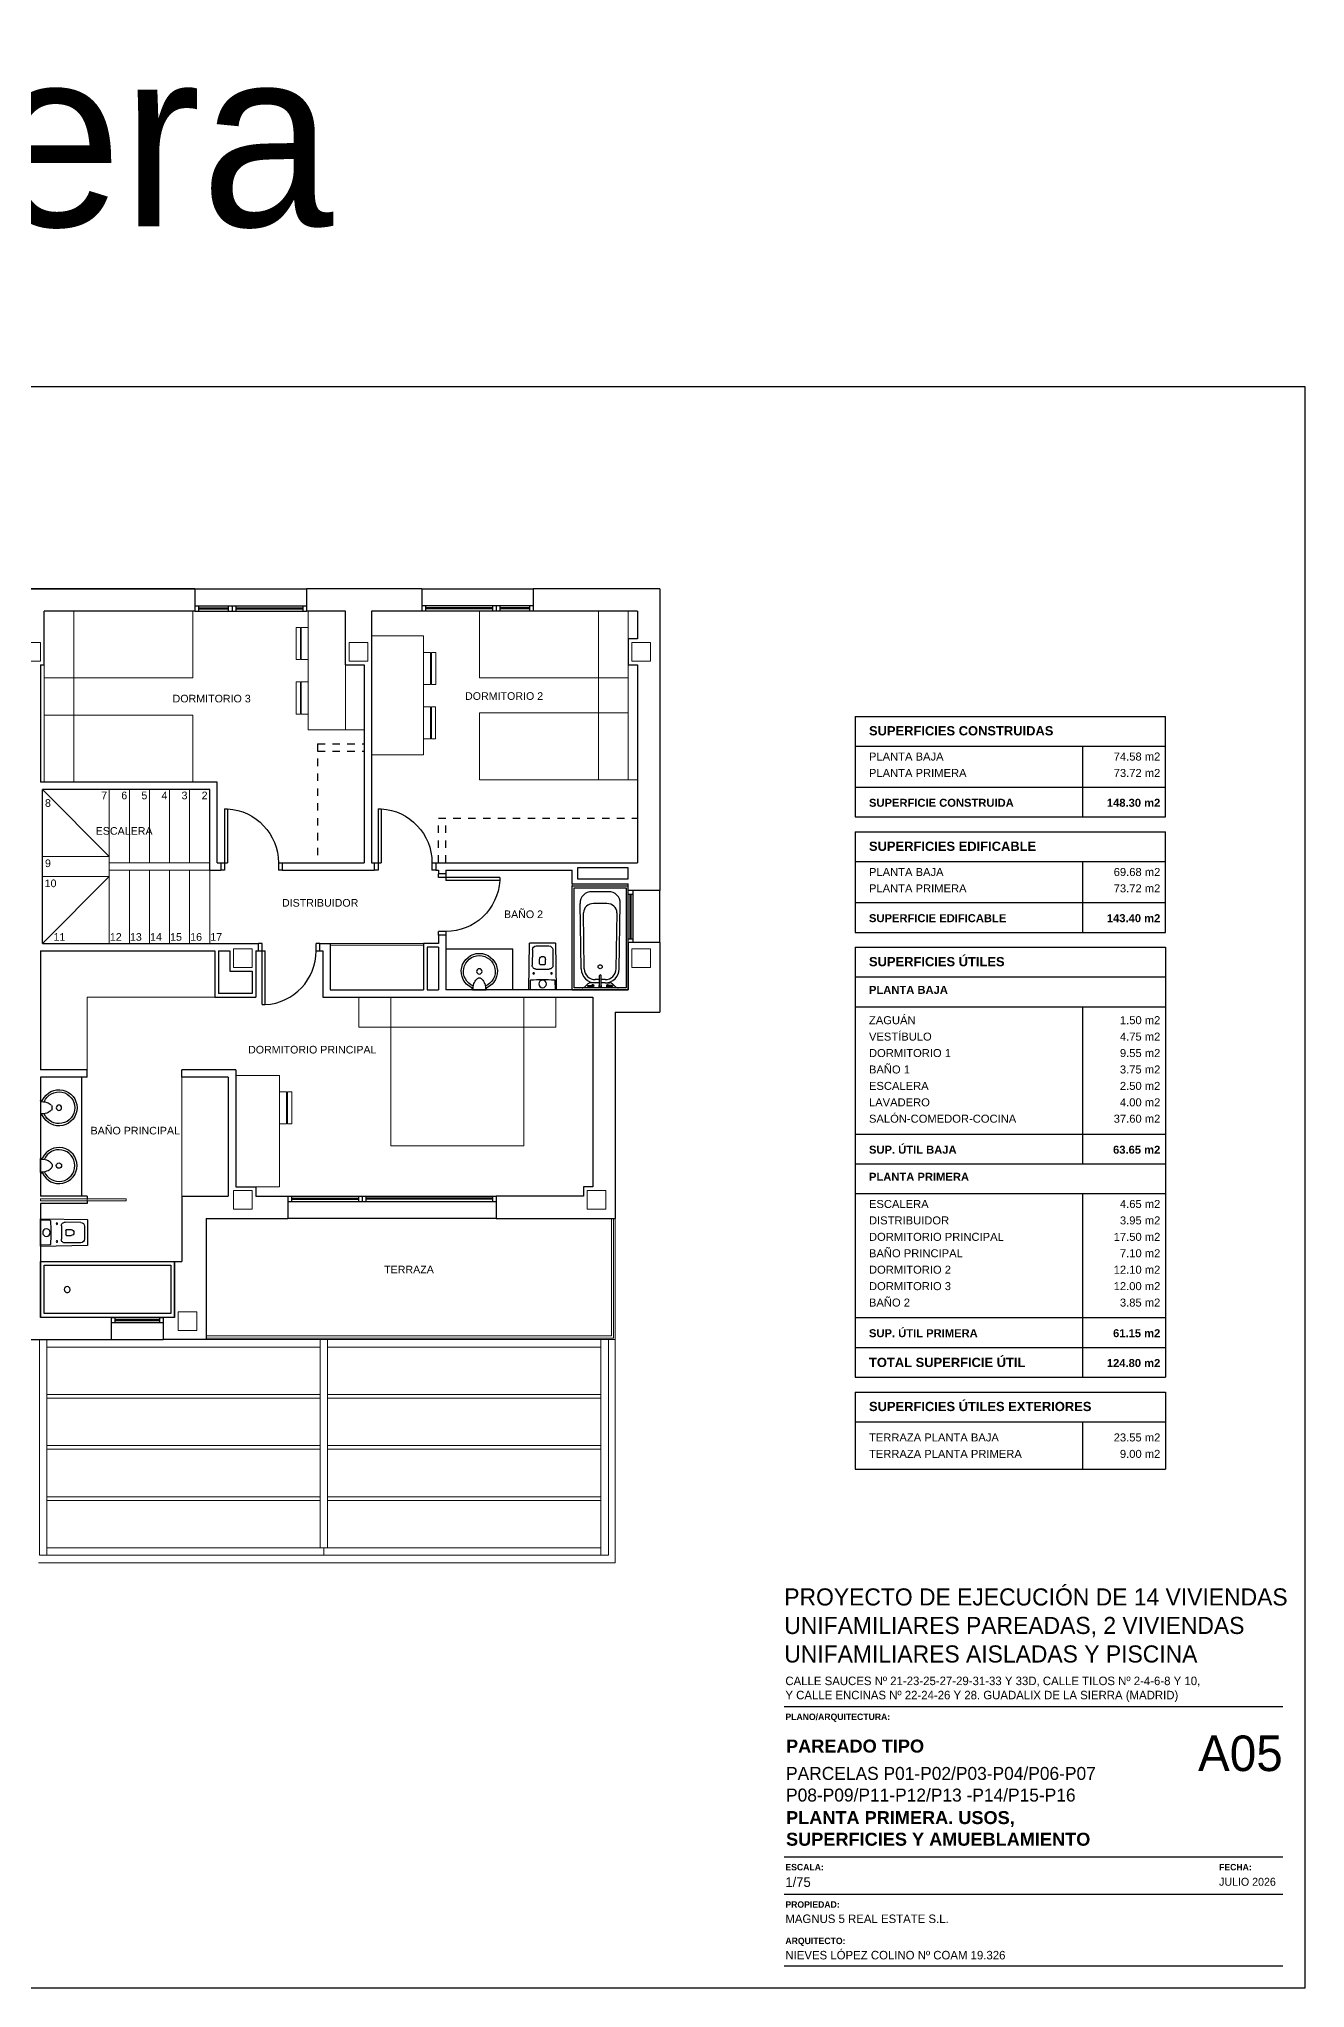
# Model space of a CAD drawing. Header units: millimetres. Extents: x 441156 to 441653, y 4514887 to 4515266.
# Drawn here: x 441446.09 to 441463.11, y 4515196.28 to 4515222.49 of the extents above; entities that cross this region are included whole.
import ezdxf
from ezdxf.enums import TextEntityAlignment as Align

# ---------------------------------------------------------------- set-up
doc = ezdxf.new("R2010")
doc.units = ezdxf.units.MM
doc.linetypes.add('CONTINUA', pattern=[0])
doc.linetypes.add('RAYITAS', pattern=[0.375, 0.25, -0.125])
doc.layers.add('01_cartela', color=6, linetype='Continuous', plot=False)
for name, color, linetype, lineweight in [('01_muebles_B', 254, 'Continuous', 5), ('01_pilares baja', 5, 'Continuous', 20), ('01_varios', 4, 'Continuous', 0)]:
    doc.layers.add(name, color=color, linetype=linetype, lineweight=lineweight)
for name, color, linetype in [('01_muros', 1, 'Continuous'), ('01_proyección', 4, 'RAYITAS'), ('01_puertas', 2, 'Continuous'), ('01_sanitarios', 250, 'Continuous'), ('01_tabiques', 3, 'Continuous'), ('01_texto cartela', 5, 'Continuous'), ('01_textos', 7, 'Continuous'), ('01_ventanas', 2, 'Continuous')]:
    doc.layers.add(name, color=color, linetype=linetype)
doc.styles.add('Century Gothic', font='', dxfattribs={"height": 2})
doc.styles.add('Century Gothic_3', font='', dxfattribs={"height": 4.5})
doc.styles.add('Century Gothic_5', font='', dxfattribs={"height": 2.5})
doc.styles.add('Century Gothic_6', font='', dxfattribs={"height": 11})
doc.styles.add('Estilo1', font='swissel.ttf')
doc.styles.add('NIEVES2', font='sanss___.ttf')
doc.styles.add('NIEVES3', font='swisseb.ttf')
doc.styles.get('Century Gothic').set_extended_font_data('Century Gothic')
doc.styles.get('Century Gothic_3').set_extended_font_data('Century Gothic')
doc.styles.get('Century Gothic_5').set_extended_font_data('Century Gothic')
doc.styles.get('Century Gothic_6').set_extended_font_data('Century Gothic')

# ---------------------------------------------------------------- blocks, each defined once
blk = doc.blocks.new('duravit inodoro cisterna')
at = {"layer": '01_sanitarios', "linetype": 'Continuous'}
for p, q in [((-0.136, 0.541), (-0.14, 0.331)), ((0.086, 0.59), (-0.086, 0.59)), ((0.136, 0.541), (0.14, 0.331)), ((0.09, 0.28), (-0.09, 0.28)), ((-0.04, 0.35), (-0.04, 0.41)), ((0.03, 0.34), (-0.03, 0.34)), ((0.04, 0.35), (0.04, 0.41)), ((-0.166, 0.127), (-0.168, 0)), ((0.166, 0.127), (0.168, 0))]:
    blk.add_line(p, q, dxfattribs=at)
at = {"layer": '01_sanitarios', "linetype": 'Continuous', "flags": 128}
blk.add_lwpolyline([(0.181, 0, 0.414214), (0.185, 0.004), (0.185, 0.005), (0.175, 0.626, 0.436396), (0.171, 0.63), (-0.171, 0.63, 0.436396), (-0.175, 0.626), (-0.185, 0.005), (-0.185, 0.004, 0.414214), (-0.181, 0)], format="xyb", close=True, dxfattribs=at)
at = {"layer": '01_sanitarios', "linetype": 'Continuous'}
for centre, radius in [((-0.12, 0.22), 0.01), ((0, 0.08), 0.051), ((0.12, 0.22), 0.01)]:
    blk.add_circle(centre, radius, dxfattribs=at)
for centre, radius, start, end in [((-0.086, 0.54), 0.05, 90, 179.076), ((0.086, 0.54), 0.05, 0.924, 90), ((-0.09, 0.33), 0.05, 179.076, 270), ((0, 0.41), 0.04, 0, 180), ((-0.03, 0.35), 0.01, 180, 270), ((0.03, 0.35), 0.01, 270, 0), ((0.09, 0.33), 0.05, 270, 0.924), ((-0.159, 0.127), 0.007, 93.0641, 179.076), ((0, -2.844), 2.982, 86.9359, 93.0641), ((0.159, 0.127), 0.007, 0.924, 86.9359)]:
    blk.add_arc(centre, radius, start, end, dxfattribs=at)
blk = doc.blocks.new('Bañera-Rectangular con grifo-3D - 1700 x 800 x 498mm-789295-PRIMERA SUPERFICIES Y MOBILIARIO')
at = {"layer": '01_sanitarios', "linetype": 'CONTINUA'}
for p, q in [((-0.475, -0.84), (-0.475, -0.09)), ((0.925, -0.84), (0.925, -0.09))]:
    blk.add_line(p, q, dxfattribs=at)
at = {"layer": '01_sanitarios'}
for p, q in [((0.925, -0.09), (-0.475, -0.09)), ((-0.449, -0.814), (-0.449, -0.116)), ((-0.449, -0.116), (0.899, -0.116)), ((0.643, -0.209), (-0.237, -0.195)), ((0.642, -0.251), (-0.109, -0.239)), ((0.845, -0.298), (0.884, -0.259)), ((0.899, -0.116), (0.899, -0.814)), ((-0.395, -0.35), (-0.395, -0.58)), ((-0.235, -0.375), (-0.235, -0.555)), ((0.875, -0.452), (0.737, -0.452)), ((0.737, -0.478), (0.875, -0.478)), ((0.788, -0.399), (0.788, -0.452)), ((0.788, -0.478), (0.788, -0.531)), ((0.83, -0.399), (0.83, -0.334)), ((0.83, -0.399), (0.83, -0.452)), ((0.83, -0.478), (0.83, -0.531)), ((0.867, -0.299), (0.867, -0.365)), ((0.867, -0.299), (0.882, -0.299)), ((0.882, -0.299), (0.882, -0.365)), ((0.643, -0.721), (-0.237, -0.735)), ((0.642, -0.679), (-0.109, -0.691)), ((0.83, -0.531), (0.83, -0.596)), ((0.845, -0.632), (0.884, -0.671)), ((0.867, -0.631), (0.867, -0.565)), ((0.882, -0.631), (0.867, -0.631)), ((0.882, -0.565), (0.882, -0.631)), ((0.925, -0.84), (-0.475, -0.84)), ((0.899, -0.814), (-0.449, -0.814))]:
    blk.add_line(p, q, dxfattribs=at)
blk.add_circle((0.615, -0.465), 0.0275, dxfattribs=at)
for centre, radius, start, end in [((-0.241, -0.349), 0.154, 88.3237, 180.683), ((-0.103, -0.371), 0.132, 92.9253, 181.402), ((0.64, -0.399), 0.148, 360, 89.1455), ((0.64, -0.399), 0.19, 0, 89.0868), ((0.849, -0.223), 0.05, 315.0032, 0), ((0.88, -0.334), 0.05, 135, 180), ((0.875, -0.365), 0.017, 116.179, 63.821), ((0.875, -0.465), 0.019, 223.1736, 136.8264), ((0.875, -0.365), 0.0075, 180, 0), ((0.875, -0.465), 0.013, 270, 90), ((-0.241, -0.581), 0.154, 179.317, 271.6763), ((-0.103, -0.559), 0.132, 178.598, 267.0747), ((0.64, -0.531), 0.148, 270.921, 0), ((0.64, -0.531), 0.19, 270.9751, 0), ((0.88, -0.596), 0.05, 180, 224.8463), ((0.875, -0.565), 0.017, 296.179, 243.821), ((0.875, -0.565), 0.0075, 0, 180), ((0.849, -0.707), 0.05, 0, 45.0092)]:
    blk.add_arc(centre, radius, start, end, dxfattribs=at)
blk.add_ellipse((0.737, -0.465), major_axis=(0, 0.013), ratio=0.955769, start_param=0, end_param=3.141593, dxfattribs=at)
blk = doc.blocks.new('lav-encimera 2')
at = {"layer": '01_sanitarios'}
for p, q in [((-0.174, -0.017), (-0.174, 0.017)), ((-0.003, 0.107), (-0.019, 0.107)), ((0, 0.104), (0, -0.104)), ((-0.003, -0.107), (-0.019, -0.107))]:
    blk.add_line(p, q, dxfattribs=at)
blk.add_circle((-0.275, 0), 0.04, dxfattribs=at)
for centre, radius, start, end in [((-0.275, 0), 0.27, 24.8749, 335.1251), ((-0.275, 0), 0.237, 22.0656, 338.0564), ((-0.122, 0), 0.0553, 135.6956, 162.5904), ((-0.047, -0.072), 0.159, 106.8165, 135.6956), ((-0.003, -0.217), 0.311, 89.383, 106.8165), ((-0.018, 0.121), 0.0142, 210.5291, 266.214), ((-0.003, 0.104), 0.003, 360, 83.3159), ((-0.122, 0), 0.0553, 197.9532, 224.3044), ((-0.047, 0.073), 0.159, 224.3044, 253.1835), ((-0.003, 0.218), 0.311, 253.1835, 270.617), ((-0.018, -0.121), 0.0142, 93.786, 149.4709), ((-0.003, -0.104), 0.003, 276.6841, 360)]:
    blk.add_arc(centre, radius, start, end, dxfattribs=at)
blk = doc.blocks.new('P725-10')
for p, q in [((-0.05, 0.824), (-0.091, 0.824)), ((-0.091, 0.824), (-0.091, 0.1)), ((-0.05, 0.824), (-0.05, 0)), ((-0.775, 0.1), (-0.825, 0.1)), ((-0.825, 0), (-0.775, 0)), ((-0.775, 0.1), (-0.775, 0)), ((0, 0.1), (-0.091, 0.1)), ((-0.05, 0), (0, 0))]:
    blk.add_line(p, q)
blk.add_arc((-0.05, 0.1), 0.725, 93.2758, 180)

msp = doc.modelspace()

# ---------------------------------------------------------------- linework, layer by layer
at = {"layer": '01_cartela', "color": 1}
msp.add_lwpolyline([(441432.473, 4515217.813), (441432.473, 4515196.278), (441463.111, 4515196.278), (441463.111, 4515217.813)], close=True, dxfattribs=at)
at = {"layer": '01_muebles_B', "linetype": 'CONTINUA'}
for p, q in [((441446.558, 4515214.798, 0), (441446.558, 4515213.898, 0)), ((441449.709, 4515213.198, 0), (441449.709, 4515214.798, 0)), ((441453.609, 4515214.798, 0), (441453.609, 4515213.898, 0)), ((441450.559, 4515214.463, 0), (441451.259, 4515214.463, 0)), ((441451.259, 4515212.863, 0), (441451.259, 4515214.463, 0)), ((441446.159, 4515214.073, 0), (441446.159, 4515212.498, 0)), ((441446.558, 4515213.398, 0), (441446.558, 4515212.498, 0)), ((441453.609, 4515213.428, 0), (441453.609, 4515212.528, 0)), ((441450.459, 4515213.198, 0), (441449.709, 4515213.198, 0)), ((441450.559, 4515212.863, 0), (441451.259, 4515212.863, 0)), ((441454.009, 4515212.528, 0), (441454.134, 4515212.528, 0)), ((441450.819, 4515209.203, 0), (441452.609, 4515209.203, 0))]:
    msp.add_line(p, q, dxfattribs=at)
at = {"layer": '01_muebles_B'}
msp.add_line((441453.259, 4515211.103, 0), (441453.259, 4515211.128, 0), dxfattribs=at)
at = {"layer": '01_muebles_B', "linetype": 'CONTINUA', "elevation": 0}
for points in [[(441446.159, 4515213.898), (441448.159, 4515213.898), (441448.159, 4515214.798), (441446.159, 4515214.798)], [(441454.009, 4515213.898), (441452.009, 4515213.898), (441452.009, 4515214.798), (441454.009, 4515214.798)], [(441449.546, 4515214.576), (441449.546, 4515214.144), (441449.603, 4515214.144), (441449.603, 4515214.576)], [(441449.615, 4515214.576), (441449.615, 4515214.144), (441449.708, 4515214.144), (441449.708, 4515214.576)], [(441451.353, 4515214.24), (441451.353, 4515213.809), (441451.259, 4515213.809), (441451.259, 4515214.24)], [(441451.422, 4515214.24), (441451.422, 4515213.809), (441451.364, 4515213.809), (441451.364, 4515214.24)], [(441446.558, 4515213.398), (441446.558, 4515213.898), (441446.158, 4515213.898), (441446.158, 4515213.398)], [(441449.546, 4515213.844), (441449.546, 4515213.412), (441449.604, 4515213.412), (441449.604, 4515213.844)], [(441449.615, 4515213.844), (441449.615, 4515213.412), (441449.709, 4515213.412), (441449.709, 4515213.844)], [(441454.008, 4515213.428), (441454.008, 4515213.898), (441453.609, 4515213.898), (441453.609, 4515213.428)], [(441446.159, 4515212.498), (441448.159, 4515212.498), (441448.159, 4515213.398), (441446.159, 4515213.398)], [(441451.353, 4515213.509), (441451.353, 4515213.077), (441451.259, 4515213.077), (441451.259, 4515213.509)], [(441451.421, 4515213.509), (441451.421, 4515213.077), (441451.364, 4515213.077), (441451.364, 4515213.509)], [(441454.009, 4515212.528), (441452.009, 4515212.528), (441452.009, 4515213.428), (441454.009, 4515213.428)], [(441450.819, 4515209.603), (441450.388, 4515209.602), (441450.388, 4515209.203), (441450.819, 4515209.203)], [(441452.609, 4515207.603), (441452.609, 4515209.603), (441450.819, 4515209.603), (441450.819, 4515207.603)], [(441452.609, 4515209.603), (441453.039, 4515209.602), (441453.039, 4515209.203), (441452.609, 4515209.203)], [(441449.324, 4515207.053), (441448.734, 4515207.053), (441448.734, 4515208.553), (441449.324, 4515208.553)], [(441449.418, 4515208.33), (441449.418, 4515207.899), (441449.324, 4515207.899), (441449.324, 4515208.33)], [(441449.487, 4515208.33), (441449.487, 4515207.899), (441449.429, 4515207.899), (441449.429, 4515208.33)]]:
    msp.add_lwpolyline(points, close=True, dxfattribs=at)
msp.add_lwpolyline([(441450.209, 4515213.198), (441450.209, 4515214.124)], dxfattribs=at)
at = {"layer": '01_muros'}
for p, q in [((441443.784, 4515215.098, 0), (441448.184, 4515215.098, 0)), ((441448.184, 4515215.098, 0), (441443.784, 4515215.098, 0)), ((441448.184, 4515215.098, 0), (441448.184, 4515214.798, 0)), ((441451.234, 4515215.098, 0), (441449.684, 4515215.098, 0)), ((441449.684, 4515215.098, 0), (441449.684, 4515214.798, 0)), ((441451.234, 4515215.098, 0), (441451.234, 4515214.798, 0)), ((441452.734, 4515215.098, 0), (441452.734, 4515214.798, 0)), ((441454.434, 4515215.098, 0), (441452.734, 4515215.098, 0)), ((441454.434, 4515215.098, 0), (441454.434, 4515211.041, 0)), ((441454.434, 4515211.041), (441454.009, 4515211.041)), ((441454.434, 4515210.341), (441454.009, 4515210.341)), ((441454.434, 4515210.341), (441454.434, 4515209.403, 0)), ((441453.834, 4515209.403, 0), (441453.834, 4515206.628, 0)), ((441453.834, 4515209.403, 0), (441454.434, 4515209.403, 0)), ((441449.434, 4515206.928, 0), (441449.434, 4515206.628, 0)), ((441452.234, 4515206.928, 0), (441452.234, 4515206.628, 0)), ((441448.334, 4515206.628, 0), (441449.434, 4515206.628, 0)), ((441448.334, 4515206.628, 0), (441448.334, 4515204.998, 0)), ((441452.234, 4515206.628, 0), (441453.834, 4515206.628, 0)), ((441447.059, 4515205.298, 0), (441447.059, 4515204.998, 0)), ((441447.759, 4515205.298, 0), (441447.759, 4515204.998, 0)), ((441444.909, 4515204.998, 0), (441447.059, 4515204.998, 0)), ((441448.334, 4515204.998, 0), (441447.759, 4515204.998, 0))]:
    msp.add_line(p, q, dxfattribs=at)
at = {"layer": '01_pilares baja'}
for points in [[(441445.859, 4515214.373), (441446.109, 4515214.373), (441446.109, 4515214.123), (441445.859, 4515214.123), (441445.859, 4515214.373)], [(441454.059, 4515214.123), (441454.309, 4515214.123), (441454.309, 4515214.373), (441454.059, 4515214.373), (441454.059, 4515214.123)], [(441448.704, 4515210.003), (441448.954, 4515210.003), (441448.954, 4515210.253), (441448.704, 4515210.253), (441448.704, 4515210.003)], [(441454.059, 4515210.003), (441454.309, 4515210.003), (441454.309, 4515210.253), (441454.059, 4515210.253), (441454.059, 4515210.003)], [(441448.954, 4515206.753), (441448.704, 4515206.753), (441448.704, 4515207.003), (441448.954, 4515207.003), (441448.954, 4515206.753)], [(441453.459, 4515206.753), (441453.709, 4515206.753), (441453.709, 4515207.003), (441453.459, 4515207.003), (441453.459, 4515206.753)], [(441448.209, 4515205.123), (441447.959, 4515205.123), (441447.959, 4515205.373), (441448.209, 4515205.373), (441448.209, 4515205.123)]]:
    msp.add_lwpolyline(points, close=True, dxfattribs=at)
msp.add_lwpolyline([(441450.259, 4515214.123), (441450.509, 4515214.123), (441450.509, 4515214.373), (441450.259, 4515214.373), (441450.259, 4515214.123), (441450.259, 4515214.123)], dxfattribs=at)
at = {"layer": '01_proyección', "color": 120, "ltscale": 0.25}
for p, q in [((441449.834, 4515213.013, 0), (441450.459, 4515213.013, 0)), ((441449.834, 4515213.013, 0), (441449.834, 4515211.428, 0)), ((441449.834, 4515212.913, 0), (441450.459, 4515212.913, 0)), ((441451.459, 4515212.013, 0), (441454.134, 4515212.013, 0)), ((441451.459, 4515211.413, 0), (441451.459, 4515212.013, 0)), ((441451.559, 4515211.413, 0), (441451.559, 4515212.013, 0))]:
    msp.add_line(p, q, dxfattribs=at)
at = {"layer": '01_sanitarios', "linetype": 'CONTINUA'}
for p, q in [((441451.559, 4515210.253, 0), (441452.459, 4515210.253, 0)), ((441452.459, 4515209.703, 0), (441452.459, 4515210.253, 0)), ((441446.659, 4515208.528, 0), (441446.659, 4515206.928, 0))]:
    msp.add_line(p, q, dxfattribs=at)
at = {"layer": '01_sanitarios', "linetype": 'CONTINUA', "elevation": 0}
for points in [[(441446.109, 4515206.048), (441447.909, 4515206.048), (441447.909, 4515205.298), (441446.109, 4515205.298)], [(441446.159, 4515205.998), (441447.859, 4515205.998), (441447.859, 4515205.348), (441446.159, 4515205.348)]]:
    msp.add_lwpolyline(points, close=True, dxfattribs=at)
at = {"layer": '01_sanitarios', "linetype": 'CONTINUA'}
for start, end in [(359.9863, 179.9863), (179.9863, 359.9863)]:
    msp.add_arc((441446.468, 4515205.673, 0), 0.04, start, end, dxfattribs=at)
at = {"layer": '01_tabiques'}
for p, q in [((441446.159, 4515214.073, 0), (441446.159, 4515214.798, 0)), ((441448.184, 4515214.798, 0), (441446.159, 4515214.798, 0)), ((441450.209, 4515214.798, 0), (441449.684, 4515214.798, 0)), ((441450.209, 4515214.073, 0), (441450.209, 4515214.798, 0)), ((441450.559, 4515214.798, 0), (441450.559, 4515211.413, 0)), ((441451.234, 4515214.798, 0), (441450.559, 4515214.798, 0)), ((441454.134, 4515214.798, 0), (441452.734, 4515214.798, 0)), ((441454.134, 4515214.798, 0), (441454.134, 4515214.423, 0)), ((441446.109, 4515214.073, 0), (441446.109, 4515212.498, 0)), ((441446.109, 4515214.073, 0), (441446.159, 4515214.073, 0)), ((441450.459, 4515214.073, 0), (441450.459, 4515211.413, 0)), ((441454.134, 4515214.073, 0), (441454.134, 4515211.413, 0)), ((441448.484, 4515212.498, 0), (441446.109, 4515212.498, 0)), ((441448.384, 4515212.398, 0), (441446.134, 4515212.398, 0)), ((441446.134, 4515210.328, 0), (441446.134, 4515212.398, 0)), ((441448.384, 4515211.313, 0), (441448.384, 4515212.398, 0)), ((441448.484, 4515211.413, 0), (441448.484, 4515212.498, 0)), ((441448.384, 4515211.313, 0), (441448.532, 4515211.313, 0)), ((441448.484, 4515211.413, 0), (441448.532, 4515211.413, 0)), ((441448.532, 4515211.413, 0), (441448.532, 4515211.313, 0)), ((441449.357, 4515211.413, 0), (441450.459, 4515211.413, 0)), ((441449.357, 4515211.413, 0), (441449.357, 4515211.313, 0)), ((441449.357, 4515211.313, 0), (441450.597, 4515211.313, 0)), ((441450.559, 4515211.413, 0), (441450.597, 4515211.413, 0)), ((441450.597, 4515211.413, 0), (441450.597, 4515211.313, 0)), ((441451.422, 4515211.413, 0), (441454.134, 4515211.413, 0)), ((441451.422, 4515211.413, 0), (441451.422, 4515211.313, 0)), ((441451.422, 4515211.313, 0), (441451.459, 4515211.313, 0)), ((441451.459, 4515211.313, 0), (441451.459, 4515211.263, 0)), ((441451.559, 4515211.313, 0), (441453.259, 4515211.313, 0)), ((441451.559, 4515211.313, 0), (441451.559, 4515211.263, 0)), ((441453.259, 4515211.128, 0), (441453.259, 4515211.313, 0)), ((441451.559, 4515211.263, 0), (441451.459, 4515211.263, 0)), ((441453.259, 4515211.128, 0), (441454.009, 4515211.128, 0)), ((441454.009, 4515211.041), (441454.009, 4515211.128, 0)), ((441446.134, 4515210.328, 0), (441449.04, 4515210.328, 0)), ((441449.04, 4515210.228, 0), (441449.04, 4515210.328, 0)), ((441449.865, 4515210.328, 0), (441450.004, 4515210.328, 0)), ((441449.865, 4515210.228, 0), (441449.865, 4515210.328, 0)), ((441450.004, 4515210.328, 0), (441450.004, 4515209.703, 0)), ((441451.459, 4515210.328, 0), (441451.259, 4515210.328, 0)), ((441451.259, 4515210.328, 0), (441451.259, 4515209.703, 0)), ((441451.459, 4515210.278, 0), (441451.309, 4515210.278, 0)), ((441451.309, 4515210.278, 0), (441451.309, 4515209.703, 0)), ((441451.459, 4515210.438, 0), (441451.459, 4515210.328, 0)), ((441451.559, 4515210.438, 0), (441451.459, 4515210.438, 0)), ((441451.459, 4515210.278, 0), (441451.459, 4515209.703, 0)), ((441451.559, 4515210.438, 0), (441451.559, 4515209.703, 0)), ((441454.009, 4515210.341), (441454.009, 4515209.703, 0)), ((441446.109, 4515210.228, 0), (441446.109, 4515208.628, 0)), ((441446.109, 4515210.228, 0), (441448.454, 4515210.228, 0)), ((441448.454, 4515210.228, 0), (441448.454, 4515209.603, 0)), ((441448.504, 4515210.228, 0), (441448.654, 4515210.228, 0)), ((441448.504, 4515210.228, 0), (441448.504, 4515209.653, 0)), ((441448.654, 4515210.228, 0), (441448.654, 4515209.953, 0)), ((441449.004, 4515210.228, 0), (441449.04, 4515210.228, 0)), ((441449.004, 4515210.228, 0), (441449.004, 4515209.603, 0)), ((441449.865, 4515210.228, 0), (441449.904, 4515210.228, 0)), ((441449.904, 4515210.228, 0), (441449.904, 4515209.603, 0)), ((441448.654, 4515209.953, 0), (441448.954, 4515209.953, 0)), ((441448.954, 4515209.953, 0), (441448.954, 4515209.653, 0)), ((441448.454, 4515209.603, 0), (441449.004, 4515209.603, 0)), ((441448.954, 4515209.653, 0), (441448.504, 4515209.653, 0)), ((441449.904, 4515209.603, 0), (441453.534, 4515209.603, 0)), ((441450.004, 4515209.703, 0), (441451.259, 4515209.703, 0)), ((441451.309, 4515209.703, 0), (441451.459, 4515209.703, 0)), ((441454.009, 4515209.703, 0), (441451.559, 4515209.703, 0)), ((441446.734, 4515208.628, 0), (441446.109, 4515208.628, 0)), ((441446.109, 4515208.528, 0), (441446.109, 4515206.928, 0)), ((441446.109, 4515208.528, 0), (441446.109, 4515206.928, 0)), ((441446.734, 4515208.528, 0), (441446.109, 4515208.528, 0)), ((441446.734, 4515208.528, 0), (441446.734, 4515208.628, 0)), ((441448.734, 4515208.628, 0), (441448.009, 4515208.628, 0)), ((441448.009, 4515208.528, 0), (441448.009, 4515208.628, 0)), ((441448.634, 4515208.528, 0), (441448.009, 4515208.528, 0)), ((441448.634, 4515208.528, 0), (441448.634, 4515206.928, 0)), ((441446.734, 4515206.928, 0), (441446.109, 4515206.928, 0)), ((441446.734, 4515206.928, 0), (441446.734, 4515206.892, 0)), ((441446.734, 4515206.864, 0), (441446.734, 4515206.828, 0)), ((441448.009, 4515206.928, 0), (441448.634, 4515206.928, 0)), ((441448.009, 4515206.928, 0), (441448.009, 4515206.048, 0)), ((441449.004, 4515206.928, 0), (441449.434, 4515206.928, 0)), ((441446.109, 4515206.828, 0), (441446.109, 4515205.298, 0)), ((441446.734, 4515206.828, 0), (441446.109, 4515206.828, 0)), ((441447.059, 4515205.298, 0), (441446.109, 4515205.298, 0)), ((441447.909, 4515205.298, 0), (441447.759, 4515205.298, 0))]:
    msp.add_line(p, q, dxfattribs=at)
for points in [[(441454.134, 4515214.423), (441454.009, 4515214.423), (441454.009, 4515214.073)], [(441450.209, 4515214.073), (441450.459, 4515214.073)], [(441454.009, 4515214.073), (441454.134, 4515214.073)], [(441453.534, 4515209.603), (441453.534, 4515207.053), (441453.409, 4515207.053), (441453.409, 4515206.928), (441452.234, 4515206.928)], [(441448.734, 4515208.628), (441448.734, 4515207.053), (441449.004, 4515207.053), (441449.004, 4515206.928)], [(441447.909, 4515205.298), (441447.909, 4515206.048), (441448.009, 4515206.048)]]:
    msp.add_lwpolyline(points, dxfattribs=at)
at = {"layer": '01_tabiques', "elevation": 0}
msp.add_lwpolyline([(441454.009, 4515211.343), (441453.329, 4515211.343), (441453.329, 4515211.198), (441454.009, 4515211.198)], close=True, dxfattribs=at)
at = {"layer": '01_texto cartela'}
for p, q in [((441457.063, 4515213.38), (441461.234, 4515213.38)), ((441457.063, 4515213.38), (441457.063, 4515212.028)), ((441461.234, 4515212.028), (441461.234, 4515213.38)), ((441457.063, 4515212.981), (441461.234, 4515212.981)), ((441460.12, 4515212.981), (441460.12, 4515212.028)), ((441457.063, 4515212.428), (441461.234, 4515212.428)), ((441457.063, 4515212.028), (441461.234, 4515212.028)), ((441457.063, 4515211.828), (441461.234, 4515211.828)), ((441457.063, 4515211.828), (441457.063, 4515210.476)), ((441461.234, 4515210.476), (441461.234, 4515211.828)), ((441457.063, 4515211.428), (441461.234, 4515211.428)), ((441460.12, 4515211.428), (441460.12, 4515210.476)), ((441457.063, 4515210.876), (441461.234, 4515210.876)), ((441457.063, 4515210.476), (441461.234, 4515210.476)), ((441457.063, 4515210.276), (441461.234, 4515210.276)), ((441457.063, 4515210.276), (441457.063, 4515204.493)), ((441461.234, 4515210.276), (441461.234, 4515204.493)), ((441457.063, 4515209.876), (441461.234, 4515209.876)), ((441457.063, 4515209.476), (441461.234, 4515209.476)), ((441460.12, 4515209.476), (441460.12, 4515207.362)), ((441457.063, 4515207.762), (441461.234, 4515207.762)), ((441457.063, 4515207.362), (441461.234, 4515207.362)), ((441457.063, 4515206.963), (441461.234, 4515206.963)), ((441460.12, 4515206.963), (441460.12, 4515204.493)), ((441461.234, 4515205.293), (441457.063, 4515205.293)), ((441457.063, 4515204.893), (441461.234, 4515204.893)), ((441457.063, 4515204.493), (441461.234, 4515204.493)), ((441457.063, 4515204.293), (441457.063, 4515203.255)), ((441457.063, 4515204.293), (441461.234, 4515204.293)), ((441461.234, 4515204.293), (441461.234, 4515203.255)), ((441457.063, 4515203.893), (441461.234, 4515203.893)), ((441460.12, 4515203.893), (441460.12, 4515203.255)), ((441457.063, 4515203.255), (441461.234, 4515203.255)), ((441456.109, 4515200.066), (441462.811, 4515200.066)), ((441456.109, 4515198.044), (441462.811, 4515198.044)), ((441456.109, 4515197.542), (441462.811, 4515197.542)), ((441456.109, 4515196.578), (441462.811, 4515196.578))]:
    msp.add_line(p, q, dxfattribs=at)
at = {"layer": '01_varios', "linetype": 'CONTINUA'}
for p, q in [((441447.034, 4515211.498, 0), (441446.134, 4515212.398, 0)), ((441447.034, 4515211.498, 0), (441447.034, 4515212.398, 0)), ((441447.304, 4515211.413, 0), (441447.304, 4515212.398, 0)), ((441447.574, 4515211.413, 0), (441447.574, 4515212.398, 0)), ((441447.844, 4515211.413, 0), (441447.844, 4515212.398, 0)), ((441448.114, 4515211.413, 0), (441448.114, 4515212.398, 0)), ((441447.034, 4515211.498, 0), (441446.134, 4515211.498, 0)), ((441447.034, 4515211.498, 0), (441447.034, 4515210.328, 0)), ((441448.384, 4515211.413, 0), (441447.034, 4515211.413, 0)), ((441447.034, 4515211.313, 0), (441447.034, 4515211.228, 0)), ((441448.384, 4515211.313, 0), (441447.034, 4515211.313, 0)), ((441447.304, 4515211.313, 0), (441447.304, 4515210.328, 0)), ((441447.574, 4515211.313, 0), (441447.574, 4515210.328, 0)), ((441447.844, 4515211.313, 0), (441447.844, 4515210.328, 0)), ((441448.114, 4515211.313, 0), (441448.114, 4515210.328, 0)), ((441448.384, 4515211.313, 0), (441448.384, 4515210.328, 0)), ((441447.034, 4515211.228, 0), (441446.134, 4515211.228, 0)), ((441447.034, 4515211.228, 0), (441446.134, 4515210.328, 0)), ((441450.004, 4515210.328, 0), (441451.259, 4515210.328, 0)), ((441450.004, 4515210.303, 0), (441451.259, 4515210.303, 0)), ((441446.734, 4515209.603, 0), (441446.734, 4515208.628, 0)), ((441448.454, 4515209.603, 0), (441446.734, 4515209.603, 0)), ((441448.009, 4515208.528, 0), (441448.009, 4515206.928, 0)), ((441446.734, 4515206.892, 0), (441446.734, 4515206.864, 0)), ((441453.784, 4515206.628, 0), (441453.784, 4515205.048, 0)), ((441453.814, 4515206.628, 0), (441453.814, 4515205.018, 0)), ((441453.834, 4515206.628, 0), (441453.834, 4515204.998, 0)), ((441453.784, 4515205.048, 0), (441448.334, 4515205.048, 0)), ((441453.814, 4515205.018, 0), (441448.334, 4515205.018, 0)), ((441446.093, 4515202.098, 0), (441446.093, 4515204.998, 0)), ((441446.193, 4515202.098, 0), (441446.193, 4515204.998, 0)), ((441446.193, 4515204.898, 0), (441449.868, 4515204.898, 0)), ((441453.834, 4515204.998, 0), (441448.334, 4515204.998, 0)), ((441449.868, 4515202.198, 0), (441449.868, 4515204.998, 0)), ((441449.968, 4515202.198, 0), (441449.968, 4515204.998, 0)), ((441449.968, 4515204.898, 0), (441453.644, 4515204.898, 0)), ((441453.644, 4515202.098, 0), (441453.644, 4515204.998, 0)), ((441453.744, 4515204.998, 0), (441453.744, 4515202.098, 0)), ((441453.834, 4515204.998, 0), (441453.834, 4515201.998, 0)), ((441449.868, 4515204.261, 0), (441446.193, 4515204.261, 0)), ((441453.644, 4515204.261, 0), (441449.968, 4515204.261, 0)), ((441449.868, 4515204.211, 0), (441446.193, 4515204.211, 0)), ((441453.644, 4515204.211, 0), (441449.968, 4515204.211, 0)), ((441449.868, 4515203.573, 0), (441446.193, 4515203.573, 0)), ((441449.868, 4515203.523, 0), (441446.193, 4515203.523, 0)), ((441453.644, 4515203.573, 0), (441449.968, 4515203.573, 0)), ((441453.644, 4515203.523, 0), (441449.968, 4515203.523, 0)), ((441449.868, 4515202.886, 0), (441446.193, 4515202.886, 0)), ((441449.868, 4515202.836, 0), (441446.193, 4515202.836, 0)), ((441453.644, 4515202.886, 0), (441449.968, 4515202.886, 0)), ((441453.644, 4515202.836, 0), (441449.968, 4515202.836, 0)), ((441446.193, 4515202.198, 0), (441453.644, 4515202.198, 0)), ((441449.918, 4515202.098, 0), (441449.918, 4515202.198, 0)), ((441449.918, 4515202.098, 0), (441449.918, 4515202.198, 0)), ((441446.084, 4515201.998, 0), (441453.834, 4515201.998, 0)), ((441446.093, 4515202.098, 0), (441453.744, 4515202.098, 0))]:
    msp.add_line(p, q, dxfattribs=at)
at = {"layer": '01_varios', "linetype": 'CONTINUA', "elevation": 0}
msp.add_lwpolyline([(441447.259, 4515206.892), (441446.109, 4515206.892), (441446.109, 4515206.864), (441447.259, 4515206.864)], close=True, dxfattribs=at)
at = {"layer": '01_ventanas', "color": 2, "linetype": 'CONTINUA'}
for p, q in [((441448.184, 4515215.098, 0), (441449.684, 4515215.098, 0)), ((441451.234, 4515215.098, 0), (441452.734, 4515215.098, 0)), ((441448.184, 4515214.868, 0), (441449.684, 4515214.868, 0)), ((441448.184, 4515214.798, 0), (441449.684, 4515214.798, 0)), ((441448.234, 4515214.868, 0), (441448.234, 4515214.798, 0)), ((441448.234, 4515214.84, 0), (441448.634, 4515214.84, 0)), ((441448.234, 4515214.826, 0), (441448.634, 4515214.826, 0)), ((441448.634, 4515214.868, 0), (441448.634, 4515214.798, 0)), ((441448.684, 4515214.868, 0), (441448.684, 4515214.798, 0)), ((441448.734, 4515214.868, 0), (441448.734, 4515214.798, 0)), ((441448.734, 4515214.84, 0), (441449.634, 4515214.84, 0)), ((441448.734, 4515214.826, 0), (441449.634, 4515214.826, 0)), ((441449.634, 4515214.868, 0), (441449.634, 4515214.798, 0)), ((441452.734, 4515214.868, 0), (441451.234, 4515214.868, 0)), ((441452.734, 4515214.798, 0), (441451.234, 4515214.798, 0)), ((441451.284, 4515214.868, 0), (441451.284, 4515214.798, 0)), ((441452.184, 4515214.84, 0), (441451.284, 4515214.84, 0)), ((441452.184, 4515214.826, 0), (441451.284, 4515214.826, 0)), ((441452.184, 4515214.868, 0), (441452.184, 4515214.798, 0)), ((441452.234, 4515214.868, 0), (441452.234, 4515214.798, 0)), ((441452.284, 4515214.868, 0), (441452.284, 4515214.798, 0)), ((441452.684, 4515214.84, 0), (441452.284, 4515214.84, 0)), ((441452.684, 4515214.826, 0), (441452.284, 4515214.826, 0)), ((441452.684, 4515214.868, 0), (441452.684, 4515214.798, 0)), ((441454.009, 4515210.341), (441454.009, 4515211.041)), ((441454.079, 4515210.341), (441454.079, 4515211.041)), ((441454.434, 4515210.341), (441454.434, 4515211.041)), ((441454.009, 4515210.991), (441454.079, 4515210.991)), ((441454.037, 4515210.391), (441454.037, 4515210.991)), ((441454.051, 4515210.391), (441454.051, 4515210.991)), ((441454.009, 4515210.391), (441454.079, 4515210.391)), ((441449.434, 4515206.928, 0), (441452.234, 4515206.928, 0)), ((441449.434, 4515206.858, 0), (441452.234, 4515206.858, 0)), ((441449.484, 4515206.928, 0), (441449.484, 4515206.858, 0)), ((441449.484, 4515206.9, 0), (441450.384, 4515206.9, 0)), ((441449.484, 4515206.886, 0), (441450.384, 4515206.886, 0)), ((441450.384, 4515206.928, 0), (441450.384, 4515206.858, 0)), ((441450.434, 4515206.928, 0), (441450.434, 4515206.858, 0)), ((441450.484, 4515206.928, 0), (441450.484, 4515206.858, 0)), ((441452.184, 4515206.9, 0), (441450.484, 4515206.9, 0)), ((441452.184, 4515206.886, 0), (441450.484, 4515206.886, 0)), ((441452.184, 4515206.928, 0), (441452.184, 4515206.858, 0)), ((441452.234, 4515206.628, 0), (441449.434, 4515206.628, 0)), ((441447.059, 4515205.298, 0), (441447.759, 4515205.298, 0)), ((441447.109, 4515205.298, 0), (441447.109, 4515205.228, 0)), ((441447.109, 4515205.27, 0), (441447.709, 4515205.27, 0)), ((441447.709, 4515205.298, 0), (441447.709, 4515205.228, 0)), ((441447.059, 4515205.228, 0), (441447.759, 4515205.228, 0)), ((441447.109, 4515205.256, 0), (441447.709, 4515205.256, 0)), ((441447.059, 4515204.998, 0), (441447.759, 4515204.998, 0))]:
    msp.add_line(p, q, dxfattribs=at)

# ---------------------------------------------------------------- block references
at = {"layer": '01_muebles_B', "xscale": -1, "rotation": 270}
msp.add_blockref('duravit inodoro cisterna', (441446.109, 4515206.438), dxfattribs=at)
at = {"layer": '01_puertas', "color": 2, "linetype": 'CONTINUA', "xscale": -1}
for p in [(441448.532, 4515211.313, 0), (441450.597, 4515211.313, 0)]:
    msp.add_blockref('P725-10', p, dxfattribs=at)
at = {"layer": '01_puertas', "color": 2, "linetype": 'CONTINUA', "xscale": -1, "rotation": 270}
msp.add_blockref('P725-10', (441451.459, 4515211.263, 0), dxfattribs=at)
at = {"layer": '01_puertas', "color": 2, "linetype": 'CONTINUA', "rotation": 180}
msp.add_blockref('P725-10', (441449.04, 4515210.328, 0), dxfattribs=at)
at = {"layer": '01_sanitarios', "linetype": 'CONTINUA', "rotation": 269.9999999995133}
msp.add_blockref('Bañera-Rectangular con grifo-3D - 1700 x 800 x 498mm-789295-PRIMERA SUPERFICIES Y MOBILIARIO', (441454.099, 4515210.628, 0), dxfattribs=at)
at = {"layer": '01_sanitarios', "linetype": 'CONTINUA', "xscale": -1}
msp.add_blockref('duravit inodoro cisterna', (441452.859, 4515209.703, 0), dxfattribs=at)
at = {"layer": '01_sanitarios', "linetype": 'CONTINUA', "yscale": 0.9000000000000002, "zscale": 0.9000000000000002}
for p, xscale, rotation in [((441452.009, 4515209.703, 0), -0.9000000000000002, 90), ((441446.109, 4515207.339, 0), 0.9000000000000002, 180)]:
    msp.add_blockref('lav-encimera 2', p, dxfattribs=dict(at, xscale=xscale, rotation=rotation))
at = {"layer": '01_sanitarios', "linetype": 'CONTINUA', "xscale": -0.9000000000000002, "yscale": 0.9000000000000002, "zscale": 0.9000000000000002}
msp.add_blockref('lav-encimera 2', (441446.109, 4515208.117, 0), dxfattribs=at)

# ---------------------------------------------------------------- texts
at = {"layer": '01_texto cartela', "color": 4}
for s, height, style, p in [('SUPERFICIES CONSTRUIDAS', 0.12431, 'NIEVES3', (441457.248, 4515213.125)), ('PLANTA BAJA', 0.10764, 'Estilo1', (441457.248, 4515212.787)), ('PLANTA PRIMERA', 0.10764, 'Estilo1', (441457.248, 4515212.566)), ('SUPERFICIE CONSTRUIDA', 0.10764, 'NIEVES3', (441457.248, 4515212.165)), ('SUPERFICIES EDIFICABLE', 0.12431, 'NIEVES3', (441457.248, 4515211.572)), ('PLANTA BAJA', 0.10764, 'Estilo1', (441457.248, 4515211.234)), ('PLANTA PRIMERA', 0.10764, 'Estilo1', (441457.248, 4515211.014)), ('SUPERFICIE EDIFICABLE', 0.10764, 'NIEVES3', (441457.248, 4515210.613)), ('SUPERFICIES ÚTILES', 0.12431, 'NIEVES3', (441457.248, 4515210.02)), ('PLANTA BAJA', 0.10764, 'NIEVES3', (441457.248, 4515209.649)), ('ZAGUÁN', 0.1076, 'Estilo1', (441457.248, 4515209.241)), ('VESTÍBULO', 0.1076, 'Estilo1', (441457.248, 4515209.02)), ('DORMITORIO 1', 0.10764, 'Estilo1', (441457.248, 4515208.799)), ('BAÑO 1', 0.1076, 'Estilo1', (441457.248, 4515208.578)), ('ESCALERA', 0.1076, 'Estilo1', (441457.248, 4515208.357)), ('LAVADERO', 0.1076, 'Estilo1', (441457.248, 4515208.136)), ('SALÓN-COMEDOR-COCINA', 0.10764, 'Estilo1', (441457.248, 4515207.916)), ('SUP. ÚTIL BAJA', 0.10764, 'NIEVES3', (441457.248, 4515207.499)), ('PLANTA PRIMERA', 0.10764, 'NIEVES3', (441457.248, 4515207.135)), ('ESCALERA', 0.1076, 'Estilo1', (441457.248, 4515206.769)), ('DISTRIBUIDOR', 0.10764, 'Estilo1', (441457.248, 4515206.548)), ('DORMITORIO PRINCIPAL', 0.10764, 'Estilo1', (441457.248, 4515206.327)), ('BAÑO PRINCIPAL', 0.10764, 'Estilo1', (441457.248, 4515206.106)), ('DORMITORIO 2', 0.10764, 'Estilo1', (441457.248, 4515205.885)), ('DORMITORIO 3', 0.10764, 'Estilo1', (441457.248, 4515205.664)), ('BAÑO 2', 0.1076, 'Estilo1', (441457.248, 4515205.443)), ('SUP. ÚTIL PRIMERA', 0.10764, 'NIEVES3', (441457.248, 4515205.031)), ('TOTAL SUPERFICIE ÚTIL', 0.12431, 'NIEVES3', (441457.248, 4515204.63)), ('SUPERFICIES ÚTILES EXTERIORES', 0.12431, 'NIEVES3', (441457.248, 4515204.037)), ('TERRAZA PLANTA BAJA ', 0.10764, 'Estilo1', (441457.248, 4515203.629)), ('TERRAZA PLANTA PRIMERA ', 0.10764, 'Estilo1', (441457.248, 4515203.408))]:
    msp.add_text(s, height=height, dxfattribs=dict(at, style=style)).set_placement(p)
for s, style, p in [('74.58 m2', 'Estilo1', (441461.165, 4515212.787)), ('73.72 m2', 'Estilo1', (441461.165, 4515212.566)), ('148.30 m2', 'NIEVES3', (441461.165, 4515212.165)), ('69.68 m2', 'Estilo1', (441461.165, 4515211.234)), ('73.72 m2', 'Estilo1', (441461.165, 4515211.014)), ('143.40 m2', 'NIEVES3', (441461.165, 4515210.613)), ('1.50 m2', 'Estilo1', (441461.165, 4515209.241)), ('4.75 m2', 'Estilo1', (441461.165, 4515209.02)), ('3.75 m2', 'Estilo1', (441461.165, 4515208.578)), ('9.55 m2', 'Estilo1', (441461.165, 4515208.799)), ('2.50 m2', 'Estilo1', (441461.165, 4515208.357)), ('4.00 m2', 'Estilo1', (441461.165, 4515208.136)), ('37.60 m2', 'Estilo1', (441461.165, 4515207.916)), ('63.65 m2', 'NIEVES3', (441461.165, 4515207.499)), ('4.65 m2', 'Estilo1', (441461.165, 4515206.769)), ('3.95 m2', 'Estilo1', (441461.165, 4515206.548)), ('17.50 m2', 'Estilo1', (441461.165, 4515206.327)), ('7.10 m2', 'Estilo1', (441461.165, 4515206.106)), ('12.10 m2', 'Estilo1', (441461.165, 4515205.885)), ('12.00 m2', 'Estilo1', (441461.165, 4515205.664)), ('3.85 m2', 'Estilo1', (441461.165, 4515205.443)), ('61.15 m2', 'NIEVES3', (441461.165, 4515205.031)), ('124.80 m2', 'NIEVES3', (441461.165, 4515204.63)), ('23.55 m2', 'Estilo1', (441461.165, 4515203.629)), ('9.00 m2', 'Estilo1', (441461.165, 4515203.408))]:
    msp.add_text(s, height=0.1076, dxfattribs=dict(at, style=style)).set_placement(p, align=Align.RIGHT)
at = {"layer": '01_texto cartela', "color": 1}
for s, insert, char_height, width, attachment_point, style in [('sup primera', (441433.152, 4515222.364), 2.39287, 27.31448, 1, 'Century Gothic_6'), ('\\pt2.3273;PAREADO TIPO ', (441456.133, 4515199.442), 0.17455, 7.00908, 7, 'NIEVES3'), ('A05', (441462.811, 4515199.674), 0.4786, 1.04985, 3, 'Century Gothic_6')]:
    msp.add_mtext(s, dxfattribs=dict(at, insert=insert, char_height=char_height, width=width, attachment_point=attachment_point, style=style))
at = {"layer": '01_texto cartela'}
for s, insert, char_height, width, attachment_point, style in [('\\PPROYECTO DE EJECUCIÓN DE 14 VIVIENDAS UNIFAMILIARES PAREADAS, 2 VIVIENDAS UNIFAMILIARES AISLADAS Y PISCINA', (441456.109, 4515202.036), 0.23, 6.82217, 1, 'Century Gothic_3'), ('CALLE SAUCES Nº 21-23-25-27-29-31-33 Y 33D, CALLE TILOS Nº 2-4-6-8 Y 10, \\PY CALLE ENCINAS Nº 22-24-26 Y 28. GUADALIX DE LA SIERRA (MADRID)', (441456.124, 4515200.466), 0.11455, 9.24681, 1, 'Century Gothic'), ('{\\fCentury Gothic|b1|i0|c0|p34;PLANO/ARQUITECTURA: }', (441456.124, 4515199.969), 0.08701, 2.11715, 1, 'Century Gothic'), ('\\pt2.3273;\\PPARCELAS P01-P02/P03-P04/P06-P07\\PP08-P09/P11-P12/P13 -P14/P15-P16 ', (441456.133, 4515198.783), 0.17455, 7.00908, 7, 'Century Gothic_5'), ('\\pt2.3273;PLANTA PRIMERA. USOS, \\PSUPERFICIES Y AMUEBLAMIENTO', (441456.133, 4515198.189), 0.17455, 7.00908, 7, 'NIEVES3'), ('{\\fCentury Gothic|b1|i0|c0|p34;ESCALA: }', (441456.124, 4515197.947), 0.08701, 2.11715, 1, 'Century Gothic'), ('{\\fCentury Gothic|b1|i0|c0|p34;FECHA: }', (441461.955, 4515197.947), 0.08701, 2.11715, 1, 'Century Gothic'), ('1/75', (441456.124, 4515197.768), 0.1309, 2.11715, 1, 'Century Gothic'), ('JULIO 2026', (441461.955, 4515197.76), 0.1069, 3.50438, 1, 'Century Gothic'), ('{\\fCentury Gothic|b1|i0|c0|p34;PROPIEDAD:}', (441456.124, 4515197.444), 0.08701, 0.83709, 1, 'Century Gothic'), ('MAGNUS 5 REAL ESTATE S.L.', (441456.124, 4515197.266), 0.11455, 4.88231, 1, 'Century Gothic'), ('{\\fCentury Gothic|b1|i0|c0|p34;ARQUITECTO:}', (441456.124, 4515196.955), 0.08701, 0.83709, 1, 'Century Gothic'), ('NIEVES LÓPEZ COLINO Nº COAM 19.326', (441456.124, 4515196.777), 0.11455, 3.65153, 1, 'Century Gothic')]:
    msp.add_mtext(s, dxfattribs=dict(at, insert=insert, char_height=char_height, width=width, attachment_point=attachment_point, style=style))
at = {"layer": '01_textos', "style": 'NIEVES2'}
for s, height, p in [('DORMITORIO 3', 0.10256, (441448.41, 4515213.569, 0)), ('DORMITORIO 2', 0.10256, (441452.342, 4515213.603, 0)), ('7', 0.103, (441446.965, 4515212.266, 0)), ('6', 0.103, (441447.235, 4515212.266, 0)), ('5', 0.103, (441447.505, 4515212.266, 0)), ('4', 0.103, (441447.775, 4515212.266, 0)), ('3', 0.103, (441448.045, 4515212.266, 0)), ('2', 0.103, (441448.315, 4515212.266, 0)), ('8', 0.103, (441446.209, 4515212.164, 0)), ('ESCALERA ', 0.1026, (441447.253, 4515211.789, 0)), ('9', 0.103, (441446.209, 4515211.354, 0)), ('10', 0.1026, (441446.244, 4515211.084, 0)), ('DISTRIBUIDOR', 0.10256, (441449.869, 4515210.822, 0)), ('BAÑO 2', 0.1026, (441452.603, 4515210.668, 0)), ('11', 0.1026, (441446.363, 4515210.363, 0)), ('12', 0.1026, (441447.121, 4515210.363, 0)), ('13', 0.1026, (441447.391, 4515210.363, 0)), ('14', 0.1026, (441447.661, 4515210.363, 0)), ('15', 0.1026, (441447.931, 4515210.363, 0)), ('16', 0.1026, (441448.201, 4515210.363, 0)), ('17', 0.1026, (441448.471, 4515210.363, 0)), ('DORMITORIO PRINCIPAL', 0.10256, (441449.763, 4515208.847, 0)), ('BAÑO PRINCIPAL', 0.10256, (441447.383, 4515207.758, 0)), ('TERRAZA', 0.1026, (441451.063, 4515205.89, 0))]:
    msp.add_text(s, height=height, dxfattribs=at).set_placement(p, align=Align.CENTER)

doc.saveas('drawing.dxf')
